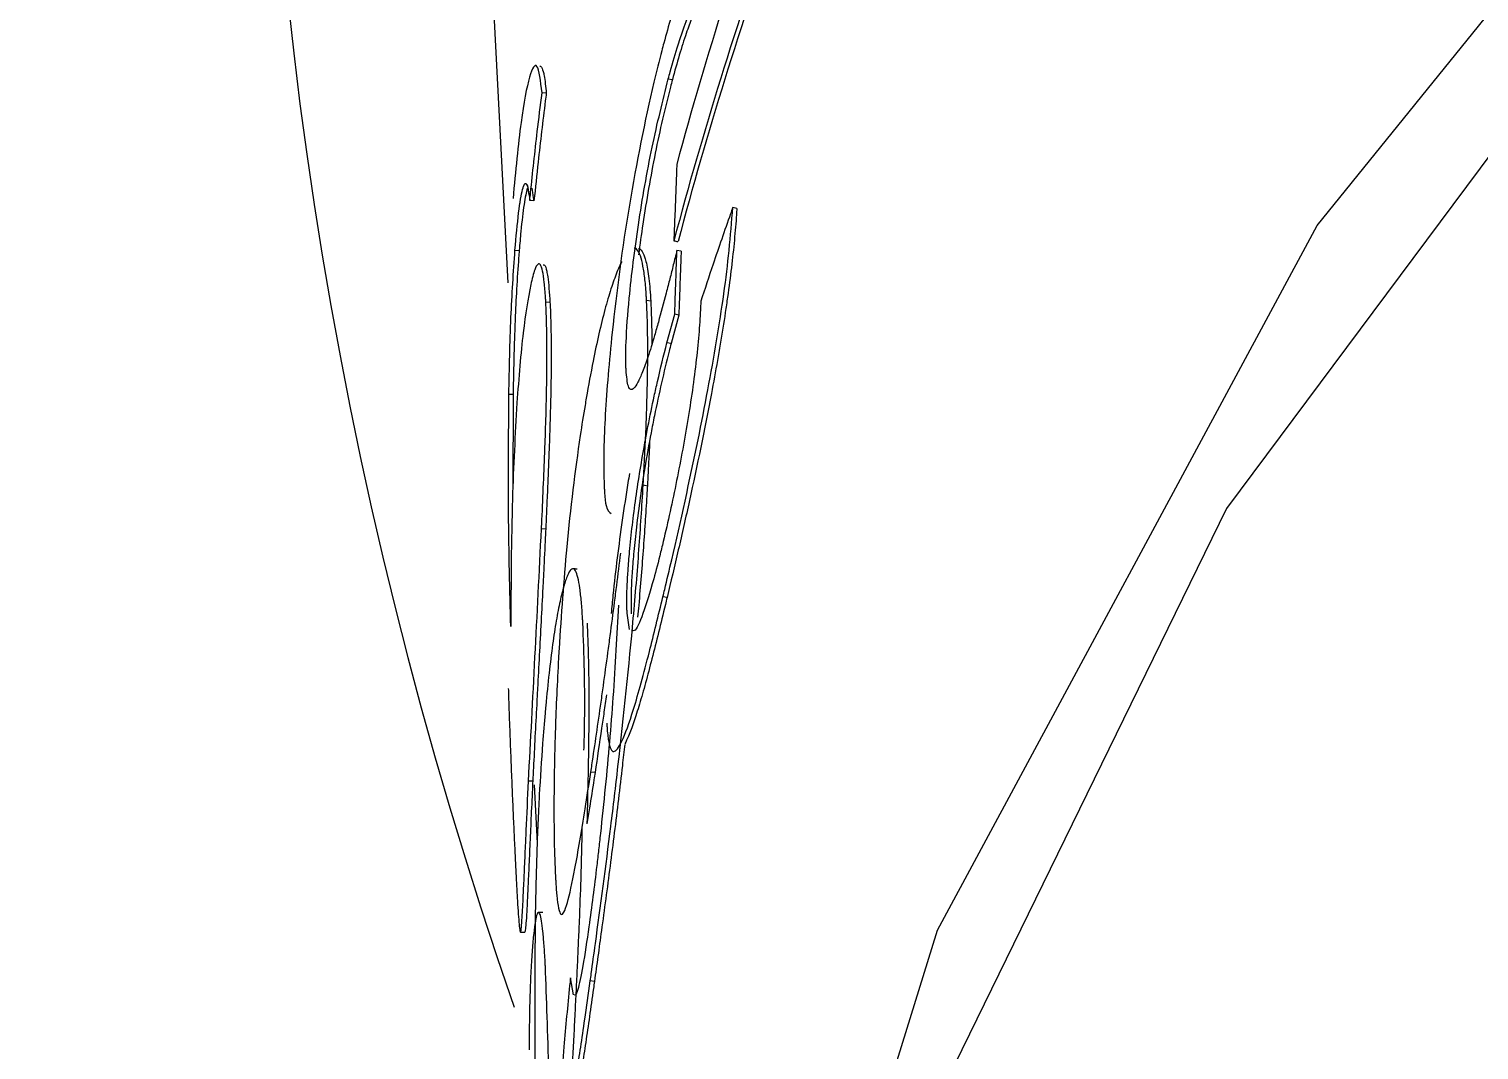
# Model space of a CAD drawing. Extents: x 75 to 2075, y 25 to 1460.
# Drawn here: x 650.424 to 654.7, y 865.562 to 868.574 of the extents above; entities that cross this region are included whole.
import ezdxf

# ---------------------------------------------------------------- set-up
doc = ezdxf.new("R2010")
doc.units = 0
doc.header["$LTSCALE"] = 5
doc.linetypes.add('SLD-KATı', pattern=[0])
doc.layers.get('0').update_dxf_attribs({"linetype": 'CONTINUOUS'})

msp = doc.modelspace()

# ---------------------------------------------------------------- linework, layer by layer
at = {"color": 7, "linetype": 'SLD-KATı'}
for p, q in [((651.7944, 868.6179), (651.836, 867.8247)), ((652.3093, 868.4269), (652.3215, 868.4246)), ((651.9494, 868.3841), (651.937, 868.3852)), ((651.9132, 868.0671), (651.9007, 868.068)), ((652.5115, 868.044), (652.4994, 868.0467)), ((651.8571, 867.9214), (651.8696, 867.9208)), ((652.2085, 867.9281), (652.2085, 867.9281)), ((652.3471, 867.9184), (652.3349, 867.9207)), ((651.9604, 867.7668), (651.948, 867.7678)), ((652.2575, 867.7709), (652.2452, 867.773)), ((652.3051, 867.6479), (652.3282, 867.7321)), ((652.3404, 867.7299), (652.3173, 867.6457)), ((652.3404, 867.7299), (652.3282, 867.7321)), ((652.3173, 867.6457), (652.3051, 867.6479)), ((651.8516, 867.4953), (651.8391, 867.4956)), ((651.8516, 867.4953), (651.8509, 867.2155)), ((651.8516, 867.4953), (651.8509, 867.2155)), ((652.2476, 867.2256), (652.2353, 867.2276)), ((651.9478, 867.0984), (651.9353, 867.0992)), ((652.3057, 866.8969), (652.2934, 866.899)), ((652.1951, 866.8023), (652.1879, 866.8503)), ((652.0933, 866.3805), (652.0809, 866.3818)), ((651.9096, 866.355), (651.8971, 866.3553)), ((651.9136, 866.3436), (651.9226, 866.1718)), ((652.0301, 865.7249), (652.0206, 865.7743)), ((652.0915, 865.7643), (652.0791, 865.7654))]:
    msp.add_line(p, q, dxfattribs=at)
at = {"color": 7, "linetype": 'SLD-KATı', "flags": 128}
for points in [[(652.1926, 861.0796), (652.1876, 861.4166), (652.4184, 863.7008), (653.1036, 865.9157), (654.2226, 867.9939), (655.7413, 869.8722), (657.6135, 871.4936), (659.7824, 872.8088), (662.1821, 873.7779), (664.7396, 874.3713), (667.3773, 874.5712), (670.0149, 874.3713), (672.5724, 873.7779), (674.9721, 872.8088), (677.141, 871.4936), (679.0132, 869.8722), (680.5319, 867.9939), (681.6509, 865.9157), (682.3361, 863.7008), (682.5669, 861.4166), (682.5619, 861.0796)], [(666.6093, 874.1425), (664.0212, 873.8341), (661.5325, 873.1461), (659.2168, 872.0989), (657.1426, 870.7235), (655.3714, 869.0605), (653.9555, 867.1592), (652.9368, 865.0758), (652.3456, 862.8721), (652.1992, 860.6132), (652.208, 860.4123)]]:
    msp.add_lwpolyline(points, dxfattribs=at)
at = {"color": 8, "linetype": 'SLD-KATı'}
for centre, radius, start, end in [((663.2535, 871.8909), 15.7108, 128.27607, 225.26481), ((662.8585, 872.1836), 17.0837, 137.993, 232.4202), ((664.3738, 870.0554), 13.2587, 117.03884, 199.23352)]:
    msp.add_arc(centre, radius, start, end, dxfattribs=at)
at = {"color": 7, "linetype": 'SLD-KATı'}
for centre, major_axis, ratio, start_param, end_param in [((667.3881, 865.299), (15.4513, 0.8287), 0.86535, 2.789641, 2.863298), ((667.3883, 865.1406), (15.4424, 0.842), 0.865265, 2.793754, 2.867322), ((667.3883, 865.1406), (15.4299, 0.8414), 0.865265, 2.793754, 2.867322)]:
    msp.add_ellipse(centre, major_axis=major_axis, ratio=ratio, start_param=start_param, end_param=end_param, dxfattribs=at)
for points, knots in [([(652.5562, 868.9589), (652.5557, 868.9627), (652.5533, 868.9813), (652.5472, 869.009), (652.5354, 869.033), (652.5196, 869.0418), (652.5036, 869.0354), (652.4858, 869.0197), (652.4703, 868.9998), (652.4542, 868.9739), (652.4376, 868.9437), (652.4204, 868.9078), (652.3988, 868.8563), (652.3813, 868.8105), (652.3597, 868.7483), (652.3396, 868.6857), (652.3169, 868.6089), (652.303, 868.5578), (652.2961, 868.5322)], [0, 0, 0, 0, 0.020017, 0.100197, 0.180429, 0.260697, 0.340969, 0.381014, 0.461237, 0.501269, 0.541319, 0.621502, 0.661521, 0.741685, 0.781746, 0.861833, 0.930787, 1, 1, 1, 1]), ([(652.3093, 868.4269), (652.3112, 868.4339), (652.3208, 868.469), (652.3454, 868.5533), (652.3816, 868.6529), (652.4043, 868.6827), (652.4139, 868.6953)], [0, 0, 0, 0, 0.054027, 0.27093, 0.689361, 1, 1, 1, 1]), ([(652.4333, 868.6963), (652.4302, 868.695), (652.4196, 868.6904), (652.4004, 868.6576), (652.3791, 868.6082), (652.3611, 868.5584), (652.3416, 868.4975), (652.3282, 868.449), (652.3215, 868.4246)], [0, 0, 0, 0, 0.108115, 0.374215, 0.514264, 0.654316, 0.825684, 1, 1, 1, 1]), ([(652.2961, 868.5322), (652.2941, 868.5247), (652.2842, 868.4871), (652.2469, 868.3373), (652.1906, 868.0559), (652.1447, 867.7104), (652.1207, 867.4275), (652.1176, 867.2843), (652.1202, 867.228), (652.1206, 867.2183)], [0, 0, 0, 0, 0.017803, 0.0890322, 0.3445712, 0.6004401, 0.7809098, 0.9624038, 1, 1, 1, 1]), ([(651.937, 868.3852), (651.9328, 868.4197), (651.9267, 868.4699), (651.912, 868.4657), (651.896, 868.425), (651.873, 868.3062), (651.8588, 868.1538), (651.8514, 868.0738)], [0, 0, 0, 0, 0.259028, 0.377882, 0.496253, 0.735798, 1, 1, 1, 1]), ([(651.937, 868.3852), (651.9328, 868.4197), (651.9267, 868.4699), (651.912, 868.4657), (651.896, 868.425), (651.873, 868.3062), (651.8588, 868.1538), (651.8514, 868.0738)], [0, 0, 0, 0, 0.259028, 0.377882, 0.496253, 0.735798, 1, 1, 1, 1]), ([(651.93, 868.4647), (651.9313, 868.4645), (651.9351, 868.4636), (651.9394, 868.453), (651.945, 868.4288), (651.9475, 868.4032), (651.9494, 868.3841)], [0, 0, 0, 0, 0.144807, 0.435006, 0.579793, 1, 1, 1, 1]), ([(651.93, 868.4647), (651.9313, 868.4645), (651.9351, 868.4636), (651.9394, 868.453), (651.945, 868.4288), (651.9475, 868.4032), (651.9494, 868.3841)], [0, 0, 0, 0, 0.144807, 0.435006, 0.579793, 1, 1, 1, 1]), ([(652.1848, 867.5678), (652.1846, 867.5723), (652.1836, 867.5951), (652.1842, 867.658), (652.1944, 867.7968), (652.2198, 867.9972), (652.2592, 868.2263), (652.2929, 868.3611), (652.3093, 868.4269)], [0, 0, 0, 0, 0.0273008, 0.1372753, 0.2988655, 0.531384, 0.7711848, 1, 1, 1, 1]), ([(651.9007, 868.068), (651.9015, 868.0755), (651.9054, 868.1131), (651.9126, 868.1808), (651.9238, 868.2791), (651.9323, 868.3472), (651.937, 868.3852)], [0, 0, 0, 0, 0.071094, 0.355359, 0.639747, 1, 1, 1, 1]), ([(651.9007, 868.068), (651.9015, 868.0755), (651.9054, 868.1131), (651.9126, 868.1808), (651.9238, 868.2791), (651.9323, 868.3472), (651.937, 868.3852)], [0, 0, 0, 0, 0.071094, 0.355359, 0.639747, 1, 1, 1, 1]), ([(651.9494, 868.3841), (651.9485, 868.3766), (651.9437, 868.3391), (651.9355, 868.2715), (651.9243, 868.1733), (651.9172, 868.1052), (651.9132, 868.0671)], [0, 0, 0, 0, 0.071065, 0.355599, 0.640191, 1, 1, 1, 1]), ([(651.9494, 868.3841), (651.9485, 868.3766), (651.9437, 868.3391), (651.9355, 868.2715), (651.9243, 868.1733), (651.9172, 868.1052), (651.9132, 868.0671)], [0, 0, 0, 0, 0.071065, 0.355599, 0.640191, 1, 1, 1, 1]), ([(652.3215, 868.4246), (652.3195, 868.4171), (652.3095, 868.3794), (652.292, 868.3082), (652.2704, 868.2077), (652.2509, 868.1036), (652.2344, 868.0026), (652.2257, 867.9381), (652.2217, 867.908)], [0, 0, 0, 0, 0.0487064, 0.2437332, 0.4390678, 0.6342774, 0.829591, 1, 1, 1, 1]), ([(652.3344, 868.1754), (652.3341, 868.1698), (652.333, 868.1415), (652.3311, 868.0895), (652.3284, 868.0197), (652.3266, 867.9726), (652.3258, 867.949)], [0, 0, 0, 0, 0.075064, 0.375471, 0.687737, 1, 1, 1, 1]), ([(651.8571, 867.9214), (651.8606, 867.9605), (651.8675, 868.0379), (651.8779, 868.0975), (651.8857, 868.1195), (651.8936, 868.1184), (651.8978, 868.0889), (651.9007, 868.068)], [0, 0, 0, 0, 0.224797, 0.444568, 0.56185, 0.690487, 1, 1, 1, 1]), ([(651.8571, 867.9214), (651.8606, 867.9604), (651.8675, 868.0374), (651.878, 868.099), (651.8835, 868.1118), (651.8854, 868.1162)], [0, 0, 0, 0, 0.400102, 0.791256, 1, 1, 1, 1]), ([(651.8934, 868.1041), (651.8918, 868.0981), (651.8887, 868.0857), (651.8823, 868.0472), (651.8755, 867.9919), (651.8712, 867.9398), (651.8696, 867.9208)], [0, 0, 0, 0, 0.186237, 0.380983, 0.773965, 1, 1, 1, 1]), ([(651.8887, 868.0839), (651.8871, 868.075), (651.8822, 868.048), (651.8755, 867.9917), (651.8712, 867.9398), (651.8696, 867.9208)], [0, 0, 0, 0, 0.236188, 0.721092, 1, 1, 1, 1]), ([(651.8883, 868.1163), (651.8892, 868.1165), (651.8946, 868.1181), (651.8979, 868.0908), (651.9007, 868.068)], [0, 0, 0, 0, 0.162121, 1, 1, 1, 1]), ([(651.9132, 868.0671), (651.9128, 868.0701), (651.9111, 868.085), (651.9091, 868.0957), (651.9074, 868.1042)], [0, 0, 0, 0, 0.19978, 1, 1, 1, 1]), ([(651.9132, 868.0671), (651.9128, 868.0701), (651.9111, 868.085), (651.9091, 868.0957), (651.9074, 868.1042)], [0, 0, 0, 0, 0.19978, 1, 1, 1, 1]), ([(652.2934, 866.899), (652.2952, 866.9061), (652.3037, 866.9417), (652.3381, 867.0872), (652.3936, 867.3362), (652.4546, 867.6579), (652.4877, 867.8912), (652.4963, 868.0057), (652.4994, 868.0467)], [0, 0, 0, 0, 0.019808, 0.099055, 0.394659, 0.630743, 0.867607, 1, 1, 1, 1]), ([(652.5115, 868.044), (652.5111, 868.0381), (652.5092, 868.0084), (652.5045, 867.9519), (652.4958, 867.8705), (652.4863, 867.7979), (652.4753, 867.7224), (652.4653, 867.6598), (652.4516, 867.5798), (652.4234, 867.4261), (652.3888, 867.2589), (652.3553, 867.109), (652.3331, 867.012), (652.3167, 866.9432), (652.3057, 866.8969)], [0, 0, 0, 0, 0.019779, 0.098893, 0.17801, 0.257209, 0.296707, 0.375888, 0.415404, 0.494573, 0.749905, 0.81172, 0.873451, 1, 1, 1, 1]), ([(652.4994, 868.0467), (652.4972, 868.0405), (652.4862, 868.0097), (652.4667, 867.9541), (652.4373, 867.8682), (652.4171, 867.8069), (652.4051, 867.7704)], [0, 0, 0, 0, 0.067136, 0.335987, 0.604864, 1, 1, 1, 1]), ([(651.8391, 867.4956), (651.8406, 867.5723), (651.8436, 867.72), (651.8527, 867.856), (651.8571, 867.9214)], [0, 0, 0, 0, 0.51871, 1, 1, 1, 1]), ([(651.8391, 867.4956), (651.8406, 867.5723), (651.8436, 867.72), (651.8527, 867.856), (651.8571, 867.9214)], [0, 0, 0, 0, 0.51871, 1, 1, 1, 1]), ([(651.8696, 867.9208), (651.869, 867.9136), (651.8662, 867.8771), (651.8618, 867.8094), (651.8581, 867.7313), (651.8553, 867.6564), (651.8531, 867.5822), (651.8521, 867.5245), (651.8516, 867.4953)], [0, 0, 0, 0, 0.056923, 0.285455, 0.495354, 0.600101, 0.798459, 1, 1, 1, 1]), ([(651.8696, 867.9208), (651.869, 867.9136), (651.8662, 867.8771), (651.8618, 867.8094), (651.8581, 867.7313), (651.8553, 867.6564), (651.8531, 867.5822), (651.8521, 867.5245), (651.8516, 867.4953)], [0, 0, 0, 0, 0.056923, 0.285455, 0.495354, 0.600101, 0.798459, 1, 1, 1, 1]), ([(652.2452, 867.773), (652.245, 867.7774), (652.2438, 867.7993), (652.2408, 867.8353), (652.235, 867.8757), (652.2273, 867.9067), (652.2189, 867.9215), (652.2125, 867.9281), (652.2093, 867.9272), (652.2084, 867.9269)], [0, 0, 0, 0, 0.050316, 0.251761, 0.453284, 0.654868, 0.856556, 0.957274, 1, 1, 1, 1]), ([(652.2207, 867.9258), (652.2217, 867.9257), (652.2269, 867.9254), (652.2349, 867.9149), (652.2448, 867.8871), (652.2512, 867.8486), (652.2553, 867.8067), (652.2567, 867.7829), (652.2575, 867.7709)], [0, 0, 0, 0, 0.045173, 0.246899, 0.448504, 0.722142, 0.860879, 1, 1, 1, 1]), ([(652.3349, 867.9207), (652.333, 867.9133), (652.3277, 867.8921), (652.3207, 867.8641), (652.3139, 867.8367), (652.3104, 867.8233), (652.3087, 867.8166)], [0, 0, 0, 0, 0.210798, 0.605294, 0.80258, 1, 1, 1, 1]), ([(652.3258, 867.949), (652.3278, 867.9486), (652.3318, 867.9478), (652.3359, 867.9471), (652.3379, 867.9467)], [0, 0, 0, 0, 0.500188, 1, 1, 1, 1]), ([(652.3282, 867.7321), (652.3284, 867.7378), (652.3294, 867.7659), (652.3308, 867.8054), (652.3328, 867.8625), (652.334, 867.8973), (652.3349, 867.9207)], [0, 0, 0, 0, 0.089631, 0.447948, 0.627005, 1, 1, 1, 1]), ([(652.3471, 867.9184), (652.3469, 867.9128), (652.3458, 867.8847), (652.3442, 867.8391), (652.3422, 867.7819), (652.341, 867.7472), (652.3404, 867.7299)], [0, 0, 0, 0, 0.0894879, 0.4478801, 0.7240433, 1, 1, 1, 1]), ([(651.948, 867.7678), (651.9478, 867.7722), (651.9466, 867.794), (651.9438, 867.8283), (651.9387, 867.862), (651.9322, 867.8809), (651.9244, 867.8822), (651.9148, 867.8655), (651.9076, 867.8364), (651.9036, 867.82)], [0, 0, 0, 0, 0.038153, 0.190991, 0.343902, 0.496923, 0.65002, 0.803106, 1, 1, 1, 1]), ([(651.948, 867.7678), (651.9478, 867.7722), (651.9466, 867.794), (651.9438, 867.8283), (651.9387, 867.862), (651.9322, 867.8809), (651.9244, 867.8822), (651.9148, 867.8655), (651.9076, 867.8364), (651.9036, 867.82)], [0, 0, 0, 0, 0.038153, 0.190991, 0.343902, 0.496923, 0.65002, 0.803106, 1, 1, 1, 1]), ([(651.9402, 867.8778), (651.9415, 867.8781), (651.9456, 867.879), (651.95, 867.8643), (651.956, 867.8324), (651.9585, 867.795), (651.9604, 867.7668)], [0, 0, 0, 0, 0.136382, 0.399497, 0.547823, 1, 1, 1, 1]), ([(651.9402, 867.8778), (651.9415, 867.8781), (651.9456, 867.879), (651.95, 867.8643), (651.956, 867.8324), (651.9585, 867.795), (651.9604, 867.7668)], [0, 0, 0, 0, 0.136382, 0.399497, 0.547823, 1, 1, 1, 1]), ([(652.172, 867.8875), (652.1701, 867.884), (652.1655, 867.8756), (652.1577, 867.8566), (652.1461, 867.8259), (652.1342, 867.7888), (652.1193, 867.7356), (652.1046, 867.6757), (652.086, 867.589), (652.074, 867.5221), (652.0674, 867.4851)], [0, 0, 0, 0, 0.057397, 0.139393, 0.2214, 0.385591, 0.467588, 0.631829, 0.795989, 1, 1, 1, 1]), ([(651.9036, 867.82), (651.8958, 867.7777), (651.8801, 867.6928), (651.8685, 867.5449), (651.8627, 867.4707)], [0, 0, 0, 0, 0.498051, 1, 1, 1, 1]), ([(651.9036, 867.82), (651.8958, 867.7777), (651.8801, 867.6928), (651.8685, 867.5449), (651.8627, 867.4707)], [0, 0, 0, 0, 0.498051, 1, 1, 1, 1]), ([(652.3087, 867.8166), (652.3068, 867.8092), (652.2971, 867.7719), (652.2837, 867.7219), (652.2657, 867.6586), (652.2498, 867.6068), (652.2332, 867.5606), (652.2151, 867.5201), (652.2007, 867.5045), (652.1892, 867.5196), (652.1866, 867.5488), (652.1848, 867.5678)], [0, 0, 0, 0, 0.033237, 0.166501, 0.233091, 0.354798, 0.459416, 0.559498, 0.749807, 0.837991, 1, 1, 1, 1]), ([(651.9353, 867.0992), (651.9357, 867.1082), (651.9379, 867.1535), (651.9414, 867.2338), (651.9445, 867.3113), (651.9472, 867.3863), (651.949, 867.4427), (651.9507, 867.5186), (651.9516, 867.5896), (651.9514, 867.6531), (651.9504, 867.7137), (651.949, 867.7457), (651.948, 867.7678)], [0, 0, 0, 0, 0.032742, 0.163808, 0.294945, 0.327675, 0.45888, 0.52436, 0.65558, 0.786772, 0.852237, 1, 1, 1, 1]), ([(651.9353, 867.0992), (651.9357, 867.1082), (651.9379, 867.1535), (651.9414, 867.2338), (651.9445, 867.3113), (651.9472, 867.3863), (651.949, 867.4427), (651.9507, 867.5186), (651.9516, 867.5896), (651.9514, 867.6531), (651.9504, 867.7137), (651.949, 867.7457), (651.948, 867.7678)], [0, 0, 0, 0, 0.032742, 0.163808, 0.294945, 0.327675, 0.45888, 0.52436, 0.65558, 0.786772, 0.852237, 1, 1, 1, 1]), ([(651.9604, 867.7668), (651.9607, 867.7621), (651.9619, 867.7384), (651.9631, 867.7015), (651.9639, 867.6431), (651.964, 867.5786), (651.9627, 867.4924), (651.9606, 867.414), (651.9578, 867.3319), (651.9551, 867.2633), (651.9515, 867.1797), (651.9492, 867.13), (651.9478, 867.0984)], [0, 0, 0, 0, 0.032758, 0.163906, 0.229383, 0.360581, 0.491769, 0.623, 0.688441, 0.819676, 0.885165, 1, 1, 1, 1]), ([(651.9604, 867.7668), (651.9607, 867.7621), (651.9619, 867.7384), (651.9631, 867.7015), (651.9639, 867.6431), (651.964, 867.5786), (651.9627, 867.4924), (651.9606, 867.414), (651.9578, 867.3319), (651.9551, 867.2633), (651.9515, 867.1797), (651.9492, 867.13), (651.9478, 867.0984)], [0, 0, 0, 0, 0.032758, 0.163906, 0.229383, 0.360581, 0.491769, 0.623, 0.688441, 0.819676, 0.885165, 1, 1, 1, 1]), ([(652.2353, 867.2276), (652.2357, 867.2343), (652.2376, 867.2682), (652.2407, 867.3279), (652.2435, 867.392), (652.2458, 867.4544), (652.2472, 867.5026), (652.2483, 867.5606), (652.2489, 867.6164), (652.2485, 867.6757), (652.2473, 867.7281), (652.2459, 867.758), (652.2452, 867.773)], [0, 0, 0, 0, 0.031578, 0.1580492, 0.2844848, 0.3477561, 0.4742179, 0.5374108, 0.663895, 0.7903824, 0.8950705, 1, 1, 1, 1]), ([(652.2575, 867.7709), (652.2577, 867.7665), (652.2588, 867.7442), (652.2603, 867.7033), (652.2607, 867.6635), (652.2609, 867.6443)], [0, 0, 0, 0, 0.114817, 0.573976, 1, 1, 1, 1]), ([(652.4051, 867.7704), (652.4049, 867.7649), (652.4039, 867.7373), (652.3992, 867.6585), (652.383, 867.5149), (652.3558, 867.3536), (652.3317, 867.2291), (652.3121, 867.1368), (652.2987, 867.08), (652.2918, 867.0511)], [0, 0, 0, 0, 0.030976, 0.155358, 0.404701, 0.640563, 0.757993, 0.877202, 1, 1, 1, 1]), ([(652.1879, 866.8503), (652.1877, 866.8548), (652.187, 866.8685), (652.1868, 866.9062), (652.1892, 866.963), (652.1953, 867.0372), (652.2031, 867.1093), (652.217, 867.2178), (652.2333, 867.3171), (652.2522, 867.4165), (652.2646, 867.4764), (652.2831, 867.5593), (652.2958, 867.6105), (652.3051, 867.6479)], [0, 0, 0, 0, 0.029316, 0.088027, 0.206438, 0.275826, 0.367363, 0.45877, 0.643104, 0.69632, 0.802842, 0.856013, 1, 1, 1, 1]), ([(652.3173, 867.6457), (652.3154, 867.6382), (652.3059, 867.6005), (652.2892, 867.5307), (652.2716, 867.4495), (652.255, 867.3657), (652.2405, 867.285), (652.2261, 867.1911), (652.2154, 867.108), (652.2076, 867.0347), (652.2026, 866.9743), (652.1988, 866.9071), (652.1996, 866.8719), (652.2002, 866.8486)], [0, 0, 0, 0, 0.029356, 0.1467044, 0.2641068, 0.3227631, 0.4403595, 0.5384883, 0.6366008, 0.721628, 0.795137, 0.8643519, 1, 1, 1, 1]), ([(651.8448, 866.8115), (651.842, 866.9186), (651.8367, 867.1196), (651.8383, 867.3759), (651.8391, 867.4956)], [0, 0, 0, 0, 0.532827, 1, 1, 1, 1]), ([(651.8448, 866.8115), (651.842, 866.9186), (651.8367, 867.1196), (651.8383, 867.3759), (651.8391, 867.4956)], [0, 0, 0, 0, 0.532827, 1, 1, 1, 1]), ([(652.0674, 867.4851), (652.0662, 867.4779), (652.06, 867.4419), (652.0383, 867.3042), (652.0081, 867.0587), (651.9938, 866.8454), (651.9871, 866.7448)], [0, 0, 0, 0, 0.032523, 0.162644, 0.604845, 1, 1, 1, 1]), ([(651.8627, 867.4707), (651.8577, 867.3776), (651.8464, 867.1684), (651.8454, 866.9389), (651.8448, 866.8115)], [0, 0, 0, 0, 0.445273, 1, 1, 1, 1]), ([(651.8627, 867.4707), (651.8577, 867.3776), (651.8464, 867.1684), (651.8454, 866.9389), (651.8448, 866.8115)], [0, 0, 0, 0, 0.445273, 1, 1, 1, 1]), ([(652.2543, 867.3595), (652.2535, 867.3417), (652.2516, 867.2982), (652.2491, 867.2526), (652.2476, 867.2256)], [0, 0, 0, 0, 0.410283, 1, 1, 1, 1]), ([(652.1946, 867.2628), (652.1932, 867.2537), (652.1858, 867.2079), (652.1733, 867.1247), (652.1583, 867.0135), (652.1476, 866.9212), (652.1425, 866.8676), (652.1407, 866.8498)], [0, 0, 0, 0, 0.066644, 0.333226, 0.599868, 0.866833, 1, 1, 1, 1]), ([(652.0791, 865.7654), (652.0801, 865.7726), (652.0851, 865.8087), (652.1049, 865.9519), (652.1329, 866.1609), (652.1723, 866.4916), (652.2015, 866.7727), (652.2237, 867.0415), (652.2314, 867.1652), (652.2353, 867.2276)], [0, 0, 0, 0, 0.015735, 0.07864, 0.304535, 0.416297, 0.704736, 0.85121, 1, 1, 1, 1]), ([(652.1206, 867.2183), (652.1208, 867.2143), (652.122, 867.1939), (652.1264, 867.1542), (652.1351, 867.1483), (652.1406, 867.1446)], [0, 0, 0, 0, 0.0851692, 0.4270584, 1, 1, 1, 1]), ([(652.2476, 867.2256), (652.2472, 867.2192), (652.2453, 867.1868), (652.2416, 867.1275), (652.2359, 867.0457), (652.2294, 866.9611), (652.2237, 866.8923), (652.2199, 866.8506), (652.2189, 866.8391)], [0, 0, 0, 0, 0.054034, 0.269823, 0.485732, 0.701616, 0.917475, 1, 1, 1, 1]), ([(651.8971, 866.3553), (651.9034, 866.4754), (651.9158, 866.7123), (651.9289, 866.9715), (651.9353, 867.0992)], [0, 0, 0, 0, 0.507358, 1, 1, 1, 1]), ([(651.8971, 866.3553), (651.9034, 866.4754), (651.9158, 866.7123), (651.9289, 866.9715), (651.9353, 867.0992)], [0, 0, 0, 0, 0.507358, 1, 1, 1, 1]), ([(651.9478, 867.0984), (651.9474, 867.0903), (651.9455, 867.0498), (651.9427, 866.9922), (651.9385, 866.9092), (651.9342, 866.8257), (651.9289, 866.7259), (651.9245, 866.6441), (651.9186, 866.5317), (651.9137, 866.4399), (651.9103, 866.3682), (651.9096, 866.355)], [0, 0, 0, 0, 0.032326, 0.161949, 0.22676, 0.356432, 0.486169, 0.615784, 0.680559, 0.940765, 1, 1, 1, 1]), ([(651.9478, 867.0984), (651.9474, 867.0903), (651.9455, 867.0498), (651.9427, 866.9922), (651.9385, 866.9092), (651.9342, 866.8257), (651.9289, 866.7259), (651.9245, 866.6441), (651.9186, 866.5317), (651.9137, 866.4399), (651.9103, 866.3682), (651.9096, 866.355)], [0, 0, 0, 0, 0.032326, 0.161949, 0.22676, 0.356432, 0.486169, 0.615784, 0.680559, 0.940765, 1, 1, 1, 1]), ([(652.0809, 866.3818), (652.082, 866.389), (652.0875, 866.4251), (652.0976, 866.493), (652.1089, 866.5719), (652.1201, 866.6523), (652.1291, 866.7177), (652.1401, 866.8), (652.1488, 866.8662), (652.1592, 866.9476), (652.1653, 866.9957), (652.1693, 867.0273)], [0, 0, 0, 0, 0.037214, 0.186344, 0.335538, 0.410027, 0.559053, 0.633552, 0.782511, 0.857039, 1, 1, 1, 1]), ([(652.2918, 867.0511), (652.2901, 867.0441), (652.2815, 867.0088), (652.2616, 866.9312), (652.2342, 866.8442), (652.2123, 866.7941), (652.2046, 866.7992), (652.2025, 866.8005)], [0, 0, 0, 0, 0.048279, 0.242133, 0.566165, 0.884828, 1, 1, 1, 1]), ([(652.0572, 866.8221), (652.057, 866.8265), (652.0558, 866.8483), (652.0532, 866.8847), (652.0486, 866.9257), (652.0428, 866.9573), (652.0369, 866.9741), (652.0301, 866.9824), (652.0224, 866.9814), (652.0138, 866.967), (652.0048, 866.9428), (651.9974, 866.9174), (651.99, 866.8856), (651.9825, 866.8494), (651.9752, 866.8069), (651.9662, 866.745), (651.9573, 866.6745), (651.951, 866.61), (651.9478, 866.5774)], [0, 0, 0, 0, 0.01934, 0.096804, 0.174282, 0.251783, 0.329325, 0.368053, 0.445661, 0.52329, 0.562022, 0.63959, 0.678305, 0.717038, 0.794633, 0.833376, 0.915923, 1, 1, 1, 1]), ([(652.0407, 866.9802), (652.0386, 866.9804), (652.0344, 866.9808), (652.0303, 866.9812), (652.0282, 866.9814)], [0, 0, 0, 0, 0.500366, 1, 1, 1, 1]), ([(652.1279, 866.5259), (652.1282, 866.5219), (652.1293, 866.5015), (652.134, 866.4584), (652.1471, 866.4315), (652.1724, 866.4663), (652.2075, 866.5628), (652.2494, 866.7175), (652.28, 866.8436), (652.2934, 866.899)], [0, 0, 0, 0, 0.0209534, 0.1051138, 0.2682886, 0.4308199, 0.6183662, 0.832407, 1, 1, 1, 1]), ([(652.3057, 866.8969), (652.304, 866.8898), (652.2955, 866.8545), (652.2804, 866.7928), (652.2609, 866.7151), (652.2421, 866.6439), (652.2271, 866.5912), (652.2129, 866.5448), (652.2021, 866.5133), (652.1905, 866.4834), (652.1846, 866.4718), (652.181, 866.4646)], [0, 0, 0, 0, 0.035428, 0.177136, 0.318999, 0.460782, 0.602695, 0.673586, 0.815542, 0.886391, 1, 1, 1, 1]), ([(652.1623, 866.8738), (652.1576, 866.786), (652.151, 866.6598), (652.1329, 866.4313), (652.1175, 866.2753), (652.1038, 866.1527), (652.0966, 866.0902), (652.0871, 866.0119), (652.0793, 865.9547), (652.0753, 865.9256)], [0, 0, 0, 0, 0.317307, 0.455949, 0.721785, 0.76777, 0.813819, 0.905424, 1, 1, 1, 1]), ([(652.0607, 866.4464), (652.0613, 866.4677), (652.0652, 866.6233), (652.0609, 866.73), (652.0572, 866.8221)], [0, 0, 0, 0, 0.136791, 1, 1, 1, 1]), ([(652.0696, 866.8208), (652.0699, 866.8166), (652.0709, 866.7956), (652.0725, 866.7556), (652.074, 866.6981), (652.0748, 866.6368), (652.075, 866.5716), (652.0746, 866.5033), (652.0734, 866.4078), (652.0715, 866.3159), (652.0697, 866.2461), (652.0693, 866.2287)], [0, 0, 0, 0, 0.02805, 0.14019, 0.252323, 0.364441, 0.476603, 0.588704, 0.700835, 0.925208, 1, 1, 1, 1]), ([(651.9871, 866.7448), (651.9866, 866.7357), (651.984, 866.6905), (651.98, 866.6103), (651.977, 866.5329), (651.9747, 866.4579), (651.9733, 866.4016), (651.9722, 866.3256), (651.9719, 866.2547), (651.9728, 866.1609), (651.9751, 866.1074), (651.9765, 866.074)], [0, 0, 0, 0, 0.03257, 0.163176, 0.293811, 0.326421, 0.457048, 0.522324, 0.652947, 0.783604, 1, 1, 1, 1]), ([(651.8374, 866.6279), (651.8376, 866.621), (651.8387, 866.5865), (651.8408, 866.526), (651.8432, 866.4611), (651.8457, 866.3984), (651.8481, 866.3377), (651.8511, 866.2685), (651.8541, 866.2033), (651.8565, 866.1522), (651.8588, 866.1055), (651.8601, 866.0801), (651.8609, 866.0636)], [0, 0, 0, 0, 0.0306364, 0.153162, 0.2757272, 0.3369624, 0.4595384, 0.5821074, 0.7046174, 0.8272017, 0.8884487, 1, 1, 1, 1]), ([(651.8374, 866.6279), (651.8376, 866.621), (651.8387, 866.5865), (651.8408, 866.526), (651.8432, 866.4611), (651.8457, 866.3984), (651.8481, 866.3377), (651.8511, 866.2685), (651.8541, 866.2033), (651.8565, 866.1522), (651.8588, 866.1055), (651.8601, 866.0801), (651.8609, 866.0636)], [0, 0, 0, 0, 0.0306364, 0.153162, 0.2757272, 0.3369624, 0.4595384, 0.5821074, 0.7046174, 0.8272017, 0.8884487, 1, 1, 1, 1]), ([(652.1267, 866.6096), (652.1243, 866.5926), (652.1197, 866.5594), (652.1084, 866.4814), (652.0997, 866.4236), (652.0933, 866.3805)], [0, 0, 0, 0, 0.212613, 0.413607, 1, 1, 1, 1]), ([(651.9478, 866.5774), (651.9471, 866.5702), (651.9438, 866.534), (651.9369, 866.4483), (651.9282, 866.3118), (651.9208, 866.144), (651.9183, 866.0289), (651.917, 865.9704)], [0, 0, 0, 0, 0.039607, 0.198121, 0.453328, 0.722194, 1, 1, 1, 1]), ([(652.1808, 866.4635), (652.1785, 866.4427), (652.1725, 866.3893), (652.1623, 866.3019), (652.1501, 866.2024), (652.1375, 866.1038), (652.1248, 866.0071), (652.1128, 865.9185), (652.1016, 865.8374), (652.0949, 865.7887), (652.0915, 865.7643)], [0, 0, 0, 0, 0.086952, 0.223701, 0.360425, 0.497261, 0.63401, 0.770752, 0.885082, 1, 1, 1, 1]), ([(651.9765, 866.074), (651.9767, 866.0699), (651.9778, 866.0493), (651.9819, 865.9951), (651.9915, 865.9461), (652.0101, 865.9828), (652.0343, 866.0929), (652.0585, 866.2373), (652.0752, 866.3451), (652.0809, 866.3818)], [0, 0, 0, 0, 0.0204, 0.102146, 0.305358, 0.504689, 0.687208, 0.893564, 1, 1, 1, 1]), ([(652.0933, 866.3805), (652.0922, 866.3734), (652.0866, 866.3377), (652.0785, 866.2853), (652.0718, 866.2444), (652.0693, 866.2287)], [0, 0, 0, 0, 0.133027, 0.66531, 1, 1, 1, 1]), ([(651.8609, 866.0636), (651.8611, 866.0593), (651.8623, 866.0374), (651.8643, 866.0014), (651.8669, 865.9611), (651.8693, 865.9307), (651.8712, 865.9152), (651.8729, 865.9082), (651.8747, 865.9101), (651.8767, 865.9277), (651.8784, 865.9545), (651.8799, 865.9815), (651.8815, 866.0129), (651.8833, 866.0504), (651.8857, 866.1044), (651.8879, 866.1542), (651.8917, 866.239), (651.8948, 866.3054), (651.8971, 866.3553)], [0, 0, 0, 0, 0.018539, 0.092753, 0.167005, 0.241274, 0.315571, 0.352675, 0.427024, 0.501385, 0.575716, 0.612806, 0.649909, 0.724246, 0.761355, 0.835681, 0.876398, 1, 1, 1, 1]), ([(651.8609, 866.0636), (651.8611, 866.0593), (651.8623, 866.0374), (651.8643, 866.0014), (651.8669, 865.9611), (651.8693, 865.9307), (651.8712, 865.9152), (651.8729, 865.9082), (651.8747, 865.9101), (651.8767, 865.9277), (651.8784, 865.9545), (651.8799, 865.9815), (651.8815, 866.0129), (651.8833, 866.0504), (651.8857, 866.1044), (651.8879, 866.1542), (651.8917, 866.239), (651.8948, 866.3054), (651.8971, 866.3553)], [0, 0, 0, 0, 0.018539, 0.092753, 0.167005, 0.241274, 0.315571, 0.352675, 0.427024, 0.501385, 0.575716, 0.612806, 0.649909, 0.724246, 0.761355, 0.835681, 0.876398, 1, 1, 1, 1]), ([(651.9096, 866.355), (651.9092, 866.3473), (651.9074, 866.3092), (651.9043, 866.2433), (651.9007, 866.162), (651.8975, 866.0896), (651.8952, 866.0382), (651.8935, 866.0032), (651.8919, 865.9721), (651.8901, 865.941), (651.8881, 865.9168), (651.8866, 865.9089), (651.8859, 865.9098), (651.8858, 865.9099)], [0, 0, 0, 0, 0.029818, 0.149185, 0.268639, 0.388139, 0.50763, 0.567257, 0.626924, 0.746417, 0.865924, 0.985474, 1, 1, 1, 1]), ([(651.9096, 866.355), (651.9092, 866.3473), (651.9074, 866.3092), (651.9043, 866.2433), (651.9007, 866.162), (651.8975, 866.0896), (651.8952, 866.0382), (651.8935, 866.0032), (651.8919, 865.9721), (651.8901, 865.941), (651.8881, 865.9168), (651.8866, 865.9089), (651.8859, 865.9098), (651.8858, 865.9099)], [0, 0, 0, 0, 0.029818, 0.149185, 0.268639, 0.388139, 0.50763, 0.567257, 0.626924, 0.746417, 0.865924, 0.985474, 1, 1, 1, 1]), ([(651.9877, 864.8331), (651.9881, 864.8403), (651.9902, 864.8766), (651.9974, 864.9986), (652.0062, 865.149), (652.0156, 865.3146), (652.0209, 865.4102), (652.0256, 865.4933), (652.0288, 865.552), (652.0319, 865.6102), (652.0353, 865.6789), (652.0386, 865.7464), (652.0417, 865.8128), (652.0446, 865.8781), (652.0483, 865.9633), (652.053, 866.0846), (652.0546, 866.1706), (652.0555, 866.2209)], [0, 0, 0, 0, 0.016572, 0.083008, 0.270366, 0.317977, 0.413303, 0.460926, 0.484717, 0.532287, 0.579885, 0.627503, 0.675101, 0.722704, 0.770278, 0.865552, 1, 1, 1, 1]), ([(651.9468, 865.8092), (651.9465, 865.8136), (651.9454, 865.8356), (651.943, 865.8717), (651.9395, 865.9127), (651.9355, 865.9442), (651.9318, 865.9609), (651.9278, 865.9689), (651.9236, 865.9678), (651.9193, 865.9531), (651.9151, 865.9286), (651.9119, 865.9031), (651.9089, 865.871), (651.9062, 865.8346), (651.9038, 865.7918), (651.9013, 865.7299), (651.8994, 865.6591), (651.8989, 865.5944), (651.8986, 865.5618)], [0, 0, 0, 0, 0.019373, 0.096821, 0.1743, 0.251799, 0.329342, 0.368066, 0.445673, 0.52331, 0.562039, 0.639604, 0.678333, 0.717067, 0.794658, 0.833366, 0.915924, 1, 1, 1, 1]), ([(651.917, 865.9704), (651.9158, 865.8268), (651.9134, 865.5199), (651.9201, 865.2684), (651.9237, 865.1346)], [0, 0, 0, 0, 0.467724, 1, 1, 1, 1]), ([(651.9392, 865.9675), (651.9371, 865.9676), (651.9329, 865.9678), (651.9287, 865.9679), (651.9266, 865.9679)], [0, 0, 0, 0, 0.500482, 1, 1, 1, 1]), ([(651.8732, 865.9093), (651.8753, 865.9094), (651.8795, 865.9094), (651.8837, 865.9095), (651.8858, 865.9096)], [0, 0, 0, 0, 0.4999473, 1, 1, 1, 1]), ([(651.8732, 865.9093), (651.8753, 865.9094), (651.8795, 865.9094), (651.8837, 865.9095), (651.8858, 865.9096)], [0, 0, 0, 0, 0.4999473, 1, 1, 1, 1]), ([(652.0753, 865.9256), (652.0692, 865.8843), (652.0574, 865.8038), (652.0443, 865.7435), (652.0365, 865.7225), (652.0338, 865.7241), (652.0329, 865.7246)], [0, 0, 0, 0, 0.368359, 0.717613, 0.900214, 1, 1, 1, 1]), ([(651.9739, 863.817), (651.9737, 863.8243), (651.9726, 863.8605), (651.9695, 863.9825), (651.9671, 864.133), (651.9652, 864.2989), (651.9645, 864.3947), (651.964, 864.4779), (651.9638, 864.5368), (651.9635, 864.5951), (651.9633, 864.6639), (651.963, 864.7316), (651.9627, 864.7981), (651.9625, 864.8635), (651.9622, 864.9492), (651.9608, 865.1749), (651.9583, 865.5026), (651.9505, 865.7109), (651.9468, 865.8092)], [0, 0, 0, 0, 0.010444, 0.052167, 0.169944, 0.199887, 0.259792, 0.289697, 0.304652, 0.334581, 0.364498, 0.394397, 0.424313, 0.454233, 0.484132, 0.543993, 0.784776, 1, 1, 1, 1]), ([(652.0206, 865.7743), (652.0198, 865.7668), (652.016, 865.7293), (652.0094, 865.6617), (652.0006, 865.5648), (651.9953, 865.4978), (651.9923, 865.461)], [0, 0, 0, 0, 0.0720631, 0.3596581, 0.6473447, 1, 1, 1, 1]), ([(651.9923, 865.461), (651.9926, 865.4575), (651.994, 865.44), (651.998, 865.4009), (652.0064, 865.3686), (652.0208, 865.3984), (652.0398, 865.4951), (652.0598, 865.6268), (652.0737, 865.7269), (652.0791, 865.7654)], [0, 0, 0, 0, 0.023085, 0.1156, 0.302084, 0.486971, 0.671422, 0.873703, 1, 1, 1, 1]), ([(652.0915, 865.7643), (652.0905, 865.7571), (652.0855, 865.7214), (652.0768, 865.6593), (652.0656, 865.5829), (652.0515, 865.4924), (652.0402, 865.4324), (652.0317, 865.3996), (652.0264, 865.3845), (652.0227, 865.3783), (652.0205, 865.3794), (652.0203, 865.3795)], [0, 0, 0, 0, 0.033576, 0.168082, 0.302704, 0.437388, 0.709231, 0.782954, 0.856644, 0.988274, 1, 1, 1, 1])]:
    msp.add_open_spline(points, degree=3, knots=knots, dxfattribs=at)

doc.saveas('drawing.dxf')
